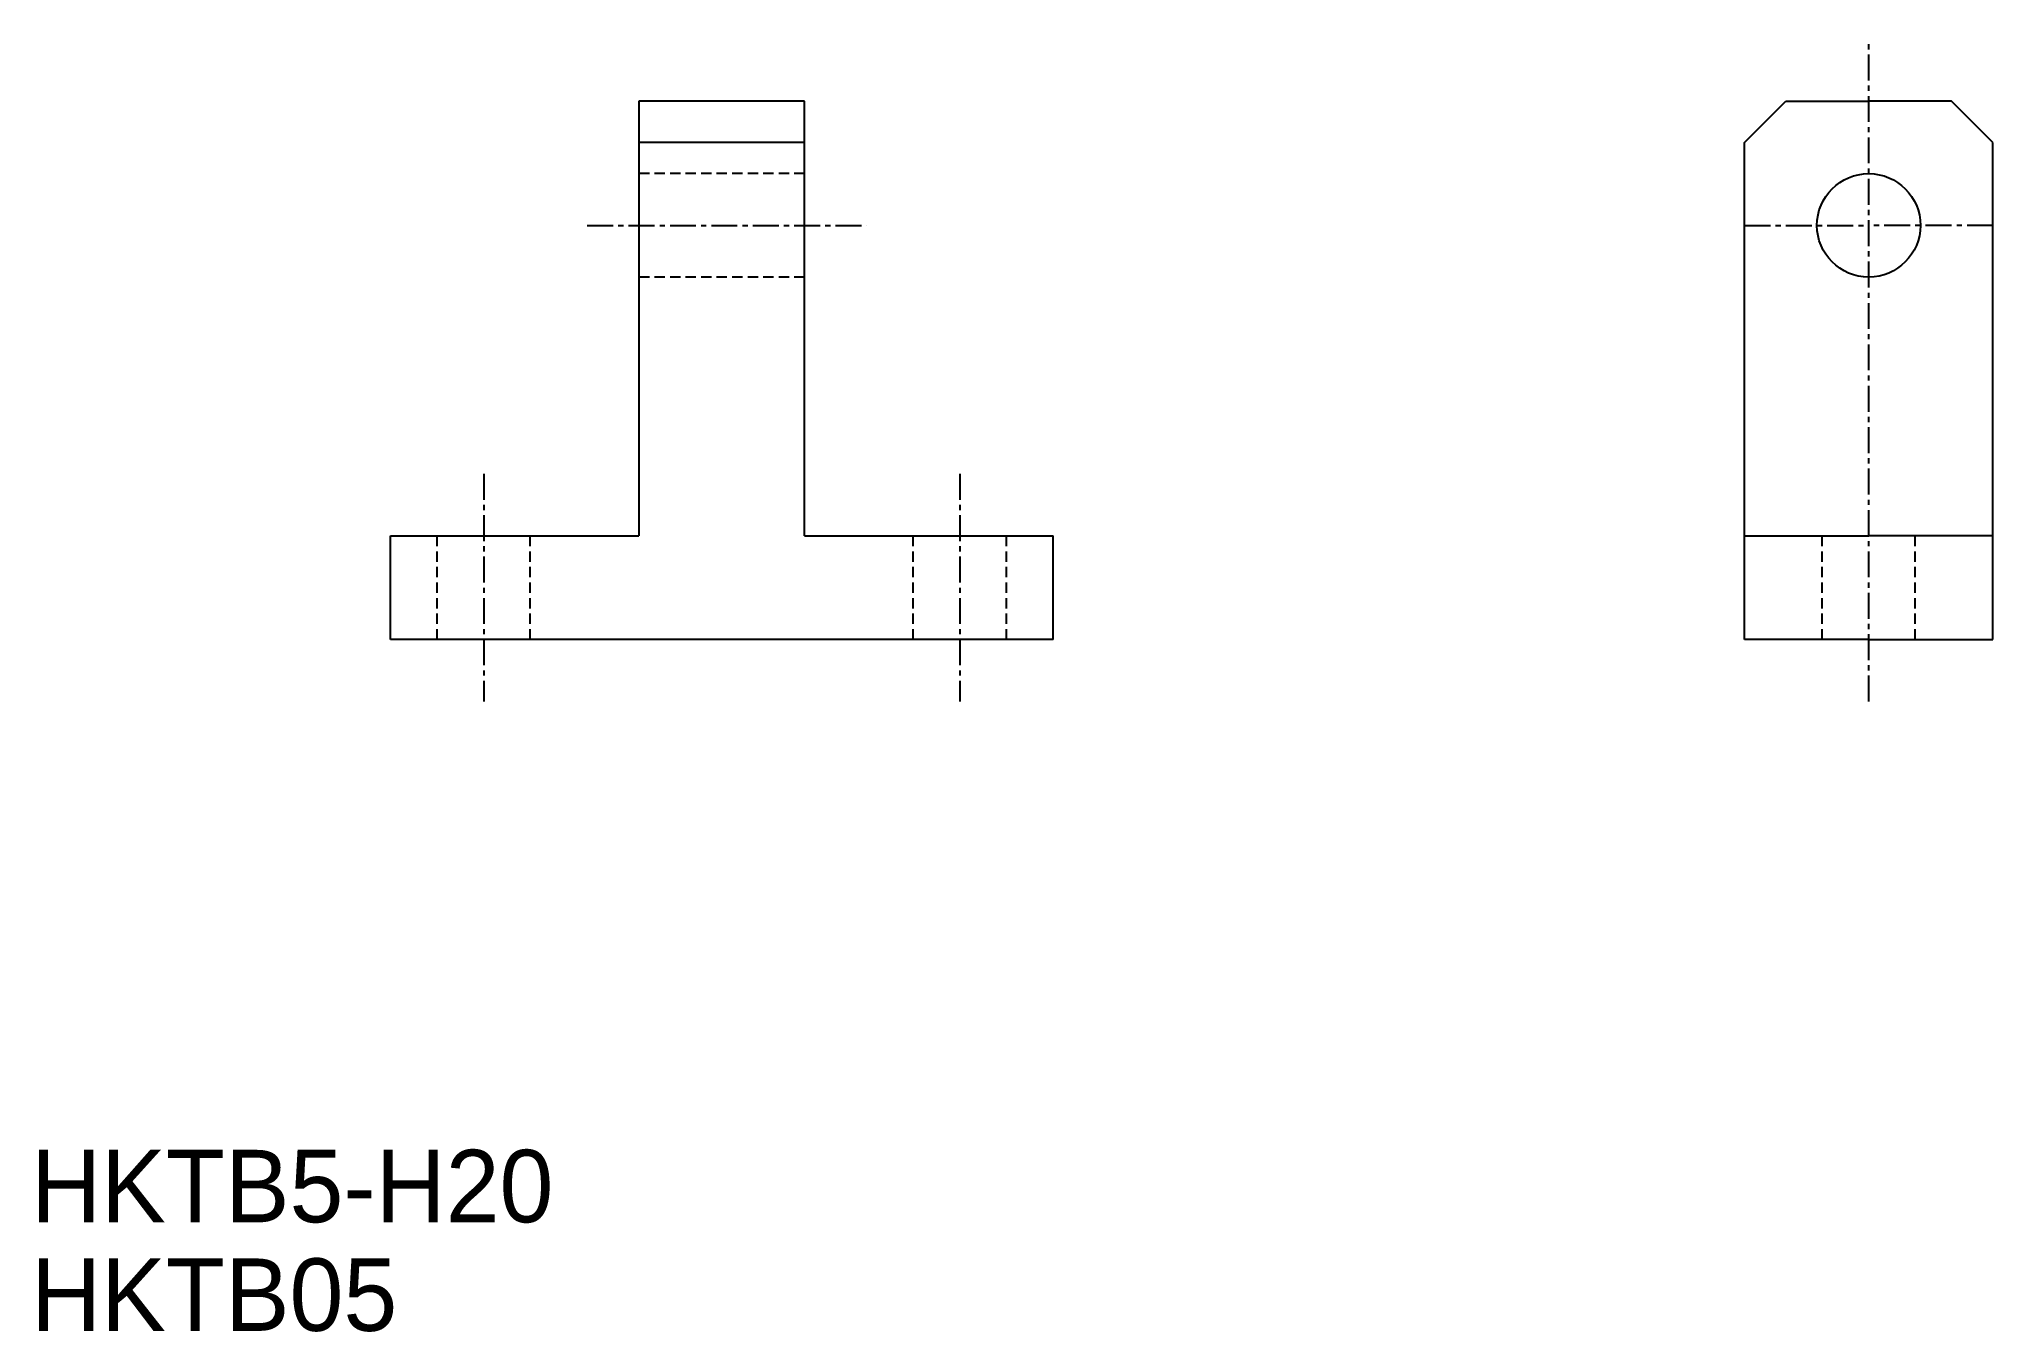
# Model space of a CAD drawing. Extents: x 0.8 to 95.2, y 0.9 to 63.3.
import ezdxf

# ---------------------------------------------------------------- set-up
doc = ezdxf.new("R2010")
doc.units = 0
doc.linetypes.add('CENTER', pattern=[2, 1.25, -0.25, 0.25, -0.25])
doc.linetypes.add('DASHED', pattern=[0.75, 0.5, -0.25])
doc.layers.get('0').update_dxf_attribs({"linetype": 'CONTINUOUS'})
doc.layers.add('CENTER', color=1, linetype='CENTER')

msp = doc.modelspace()

# ---------------------------------------------------------------- linework, layer by layer
at = {"color": 7, "linetype": 'CONTINUOUS'}
for p, q in [((29.819, 60.33), (29.819, 39.33)), ((37.819, 60.33), (29.819, 60.33)), ((37.819, 39.33), (37.819, 60.33)), ((83.223, 58.33), (85.223, 60.33)), ((85.223, 60.33), (89.223, 60.33)), ((93.223, 60.33), (89.223, 60.33)), ((95.223, 58.33), (93.223, 60.33)), ((37.819, 58.33), (29.819, 58.33)), ((83.223, 34.33), (83.223, 58.33)), ((95.223, 34.33), (95.223, 58.33)), ((17.819, 34.33), (17.819, 39.33)), ((17.819, 39.33), (29.819, 39.33)), ((37.819, 39.33), (49.819, 39.33)), ((49.819, 34.33), (49.819, 39.33)), ((83.223, 39.33), (89.223, 39.33)), ((95.223, 39.33), (89.223, 39.33)), ((49.819, 34.33), (17.819, 34.33)), ((89.223, 34.33), (83.223, 34.33)), ((89.223, 34.33), (95.223, 34.33))]:
    msp.add_line(p, q, dxfattribs=at)
at = {"color": 3, "linetype": 'DASHED'}
for p, q in [((37.819, 56.83), (29.819, 56.83)), ((37.819, 51.83), (29.819, 51.83)), ((20.069, 34.33), (20.069, 39.33)), ((24.569, 34.33), (24.569, 39.33)), ((43.069, 34.33), (43.069, 39.33)), ((47.569, 34.33), (47.569, 39.33)), ((86.973, 34.33), (86.973, 39.33)), ((91.473, 34.33), (91.473, 39.33))]:
    msp.add_line(p, q, dxfattribs=at)
at = {"color": 7, "linetype": 'CONTINUOUS'}
msp.add_circle((89.223, 54.33), 2.5, dxfattribs=at)
at = {"layer": 'CENTER', "color": 1, "linetype": 'CENTER'}
for p, q in [((89.223, 31.33), (89.223, 63.33)), ((27.319, 54.33), (40.819, 54.33)), ((83.223, 54.33), (89.223, 54.33)), ((95.223, 54.33), (89.223, 54.33)), ((22.319, 42.33), (22.319, 31.33)), ((45.319, 42.33), (45.319, 31.33))]:
    msp.add_line(p, q, dxfattribs=at)

# ---------------------------------------------------------------- texts
at = {"color": 7, "linetype": 'CONTINUOUS'}
for s, p in [('HKTB5-H20', (0.455, 6.175)), ('HKTB05', (0.455, 0.929))]:
    msp.add_text(s, height=3.5, dxfattribs=at).set_placement(p)

doc.saveas('drawing.dxf')
